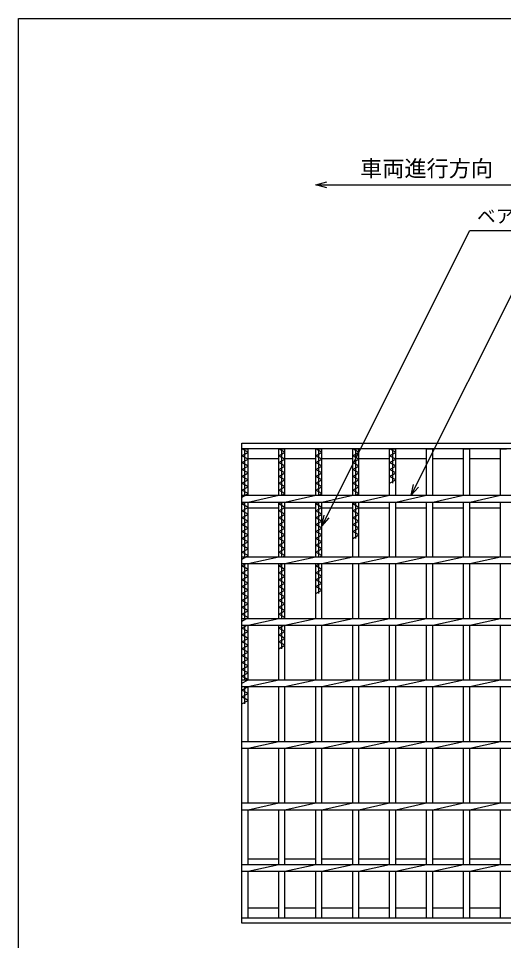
# Model space of a CAD drawing. Units: millimetres, scale not verified. Extents: x -1092 to 1039, y -770 to 632.
# Drawn here: x -1037 to -644, y -117 to 632 of the extents above; entities that cross this region are included whole.
import ezdxf
from ezdxf.enums import TextEntityAlignment as Align

# ---------------------------------------------------------------- set-up
doc = ezdxf.new("R2010")
doc.units = ezdxf.units.MM
doc.header["$LTSCALE"] = 6
for name, color, linetype, lineweight in [('0_2', 150, 'Continuous', 25), ('16', 3, 'Continuous', 25), ('22', 4, 'Continuous', 25)]:
    doc.layers.add(name, color=color, linetype=linetype, lineweight=lineweight)
doc.styles.add('ベクトル', font='')
doc.styles.get('ベクトル').set_extended_font_data('ベクトル')

msp = doc.modelspace()

# ---------------------------------------------------------------- linework, layer by layer
at = {"layer": '0_2'}
for p, q in [((-1037.4, -687.9), (-1037.4, 632.1)), ((-1037.4, 632.1), (1038.6, 632.1))]:
    msp.add_line(p, q, dxfattribs=at)
at = {"layer": '16'}
for p, q in [((-856, 287), (-251, 287)), ((-856, 282.5), (-856, 287)), ((-251, 282.5), (-856, 282.5)), ((-856, -98.5), (-856, 282.5)), ((-856, 282.5), (-851, 282.5)), ((-851, 279.7), (-856, 282.5)), ((-856, 276.9), (-851, 279.7)), ((-853.5, 244.75), (-853.5, 282.5)), ((-851, 244.75), (-851, 282.5)), ((-826, 244.75), (-826, 282.5)), ((-826, 282.5), (-821, 282.5)), ((-821, 279.7), (-826, 282.5)), ((-826, 276.9), (-821, 279.7)), ((-823.5, 244.75), (-823.5, 282.5)), ((-821, 244.75), (-821, 282.5)), ((-796, 244.75), (-796, 282.5)), ((-796, 282.5), (-791, 282.5)), ((-791, 279.7), (-796, 282.5)), ((-796, 276.9), (-791, 279.7)), ((-793.5, 244.75), (-793.5, 282.5)), ((-791, 244.75), (-791, 282.5)), ((-766, 244.75), (-766, 282.5)), ((-766, 282.5), (-761, 282.5)), ((-761, 279.7), (-766, 282.5)), ((-766, 276.9), (-761, 279.7)), ((-763.5, 244.75), (-763.5, 282.5)), ((-761, 244.75), (-761, 282.5)), ((-736, 244.75), (-736, 282.5)), ((-736, 282.5), (-731, 282.5)), ((-731, 279.7), (-736, 282.5)), ((-736, 276.9), (-731, 279.7)), ((-733.5, 254.5), (-733.5, 282.5)), ((-731, 244.75), (-731, 282.5)), ((-706, 244.75), (-706, 282.5)), ((-706, 282.5), (-701, 282.5)), ((-701, 244.75), (-701, 282.5)), ((-676, 244.75), (-676, 282.5)), ((-676, 282.5), (-671, 282.5)), ((-671, 244.75), (-671, 282.5)), ((-646, 244.75), (-646, 282.5)), ((-646, 282.5), (-641, 282.5)), ((-851, 274.1), (-856, 276.9)), ((-856, 271.3), (-851, 274.1)), ((-851, 268.5), (-856, 271.3)), ((-821, 274.1), (-826, 276.9)), ((-826, 271.3), (-821, 274.1)), ((-821, 268.5), (-826, 271.3)), ((-791, 274.1), (-796, 276.9)), ((-796, 271.3), (-791, 274.1)), ((-791, 268.5), (-796, 271.3)), ((-761, 274.1), (-766, 276.9)), ((-766, 271.3), (-761, 274.1)), ((-761, 268.5), (-766, 271.3)), ((-731, 274.1), (-736, 276.9)), ((-736, 271.3), (-731, 274.1)), ((-731, 268.5), (-736, 271.3)), ((-856, 265.7), (-851, 268.5)), ((-851, 262.9), (-856, 265.7)), ((-856, 260.1), (-851, 262.9)), ((-826, 265.7), (-821, 268.5)), ((-821, 262.9), (-826, 265.7)), ((-826, 260.1), (-821, 262.9)), ((-796, 265.7), (-791, 268.5)), ((-791, 262.9), (-796, 265.7)), ((-796, 260.1), (-791, 262.9)), ((-766, 265.7), (-761, 268.5)), ((-761, 262.9), (-766, 265.7)), ((-766, 260.1), (-761, 262.9)), ((-736, 265.7), (-731, 268.5)), ((-731, 262.9), (-736, 265.7)), ((-736, 260.1), (-731, 262.9)), ((-851, 257.3), (-856, 260.1)), ((-856, 254.5), (-851, 257.3)), ((-821, 257.3), (-826, 260.1)), ((-826, 254.5), (-821, 257.3)), ((-791, 257.3), (-796, 260.1)), ((-796, 254.5), (-791, 257.3)), ((-761, 257.3), (-766, 260.1)), ((-766, 254.5), (-761, 257.3)), ((-731, 257.3), (-736, 260.1)), ((-736, 254.5), (-731, 257.3)), ((-851, 251.7), (-856, 254.5)), ((-856, 248.9), (-851, 251.7)), ((-851, 246.1), (-856, 248.9)), ((-821, 251.7), (-826, 254.5)), ((-826, 248.9), (-821, 251.7)), ((-821, 246.1), (-826, 248.9)), ((-791, 251.7), (-796, 254.5)), ((-796, 248.9), (-791, 251.7)), ((-791, 246.1), (-796, 248.9)), ((-761, 251.7), (-766, 254.5)), ((-766, 248.9), (-761, 251.7)), ((-761, 246.1), (-766, 248.9)), ((-856, 243.3), (-851, 246.1)), ((-856, 244.75), (-251, 244.75)), ((-856, 239.25), (-856, 244.75)), ((-851, 239.25), (-826, 244.75)), ((-823.411, 244.75), (-821, 246.1)), ((-821, 239.25), (-796, 244.75)), ((-793.411, 244.75), (-791, 246.1)), ((-791, 239.25), (-766, 244.75)), ((-763.411, 244.75), (-761, 246.1)), ((-761, 239.25), (-736, 244.75)), ((-731, 239.25), (-706, 244.75)), ((-701, 239.25), (-676, 244.75)), ((-671, 239.25), (-646, 244.75)), ((-856, 239.25), (-251, 239.25)), ((-856, 237.7), (-853.232, 239.25)), ((-851, 234.9), (-856, 237.7)), ((-856, 232.1), (-851, 234.9)), ((-853.5, 194.75), (-853.5, 239.25)), ((-851, 194.75), (-851, 239.25)), ((-826, 194.75), (-826, 239.25)), ((-826, 237.7), (-823.232, 239.25)), ((-821, 234.9), (-826, 237.7)), ((-826, 232.1), (-821, 234.9)), ((-823.5, 194.75), (-823.5, 239.25)), ((-821, 194.75), (-821, 239.25)), ((-796, 194.75), (-796, 239.25)), ((-796, 237.7), (-793.232, 239.25)), ((-791, 234.9), (-796, 237.7)), ((-796, 232.1), (-791, 234.9)), ((-793.5, 194.75), (-793.5, 239.25)), ((-791, 194.75), (-791, 239.25)), ((-766, 194.75), (-766, 239.25)), ((-766, 237.7), (-763.232, 239.25)), ((-761, 234.9), (-766, 237.7)), ((-766, 232.1), (-761, 234.9)), ((-763.5, 209.7), (-763.5, 239.25)), ((-761, 194.75), (-761, 239.25)), ((-736, 194.75), (-736, 239.25)), ((-731, 194.75), (-731, 239.25)), ((-706, 194.75), (-706, 239.25)), ((-701, 194.75), (-701, 239.25)), ((-676, 194.75), (-676, 239.25)), ((-671, 194.75), (-671, 239.25)), ((-646, 194.75), (-646, 239.25)), ((-851, 229.3), (-856, 232.1)), ((-856, 226.5), (-851, 229.3)), ((-851, 223.7), (-856, 226.5)), ((-821, 229.3), (-826, 232.1)), ((-826, 226.5), (-821, 229.3)), ((-821, 223.7), (-826, 226.5)), ((-791, 229.3), (-796, 232.1)), ((-796, 226.5), (-791, 229.3)), ((-791, 223.7), (-796, 226.5)), ((-761, 229.3), (-766, 232.1)), ((-766, 226.5), (-761, 229.3)), ((-761, 223.7), (-766, 226.5)), ((-856, 220.9), (-851, 223.7)), ((-851, 218.1), (-856, 220.9)), ((-856, 215.3), (-851, 218.1)), ((-826, 220.9), (-821, 223.7)), ((-821, 218.1), (-826, 220.9)), ((-826, 215.3), (-821, 218.1)), ((-796, 220.9), (-791, 223.7)), ((-791, 218.1), (-796, 220.9)), ((-796, 215.3), (-791, 218.1)), ((-766, 220.9), (-761, 223.7)), ((-761, 218.1), (-766, 220.9)), ((-766, 215.3), (-761, 218.1)), ((-851, 212.5), (-856, 215.3)), ((-856, 209.7), (-851, 212.5)), ((-821, 212.5), (-826, 215.3)), ((-826, 209.7), (-821, 212.5)), ((-791, 212.5), (-796, 215.3)), ((-796, 209.7), (-791, 212.5)), ((-761, 212.5), (-766, 215.3)), ((-766, 209.7), (-761, 212.5)), ((-851, 206.9), (-856, 209.7)), ((-856, 204.1), (-851, 206.9)), ((-851, 201.3), (-856, 204.1)), ((-821, 206.9), (-826, 209.7)), ((-826, 204.1), (-821, 206.9)), ((-821, 201.3), (-826, 204.1)), ((-791, 206.9), (-796, 209.7)), ((-796, 204.1), (-791, 206.9)), ((-791, 201.3), (-796, 204.1)), ((-856, 198.5), (-851, 201.3)), ((-851, 195.7), (-856, 198.5)), ((-856, 192.9), (-851, 195.7)), ((-826, 198.5), (-821, 201.3)), ((-821, 195.7), (-826, 198.5)), ((-822.696, 194.75), (-821, 195.7)), ((-796, 198.5), (-791, 201.3)), ((-791, 195.7), (-796, 198.5)), ((-792.696, 194.75), (-791, 195.7)), ((-856, 194.75), (-251, 194.75)), ((-856, 189.25), (-856, 194.75)), ((-856, 189.25), (-251, 189.25)), ((-856, 187.3), (-852.518, 189.25)), ((-851, 184.5), (-856, 187.3)), ((-853.5, 144.75), (-853.5, 189.25)), ((-851, 189.25), (-826, 194.75)), ((-851, 144.75), (-851, 189.25)), ((-826, 144.75), (-826, 189.25)), ((-826, 187.3), (-822.518, 189.25)), ((-821, 184.5), (-826, 187.3)), ((-823.5, 144.75), (-823.5, 189.25)), ((-821, 189.25), (-796, 194.75)), ((-821, 144.75), (-821, 189.25)), ((-796, 144.75), (-796, 189.25)), ((-796, 187.3), (-792.518, 189.25)), ((-791, 184.5), (-796, 187.3)), ((-793.5, 164.9), (-793.5, 189.25)), ((-791, 189.25), (-766, 194.75)), ((-791, 144.75), (-791, 189.25)), ((-766, 144.75), (-766, 189.25)), ((-761, 189.25), (-736, 194.75)), ((-761, 144.75), (-761, 189.25)), ((-736, 144.75), (-736, 189.25)), ((-731, 189.25), (-706, 194.75)), ((-731, 144.75), (-731, 189.25)), ((-706, 144.75), (-706, 189.25)), ((-701, 189.25), (-676, 194.75)), ((-701, 144.75), (-701, 189.25)), ((-676, 144.75), (-676, 189.25)), ((-671, 189.25), (-646, 194.75)), ((-671, 144.75), (-671, 189.25)), ((-646, 144.75), (-646, 189.25)), ((-856, 181.7), (-851, 184.5)), ((-851, 178.9), (-856, 181.7)), ((-826, 181.7), (-821, 184.5)), ((-821, 178.9), (-826, 181.7)), ((-796, 181.7), (-791, 184.5)), ((-791, 178.9), (-796, 181.7)), ((-856, 176.1), (-851, 178.9)), ((-851, 173.3), (-856, 176.1)), ((-856, 170.5), (-851, 173.3)), ((-826, 176.1), (-821, 178.9)), ((-821, 173.3), (-826, 176.1)), ((-826, 170.5), (-821, 173.3)), ((-796, 176.1), (-791, 178.9)), ((-791, 173.3), (-796, 176.1)), ((-796, 170.5), (-791, 173.3)), ((-851, 167.7), (-856, 170.5)), ((-856, 164.9), (-851, 167.7)), ((-851, 162.1), (-856, 164.9)), ((-821, 167.7), (-826, 170.5)), ((-826, 164.9), (-821, 167.7)), ((-821, 162.1), (-826, 164.9)), ((-791, 167.7), (-796, 170.5)), ((-796, 164.9), (-791, 167.7)), ((-856, 159.3), (-851, 162.1)), ((-851, 156.5), (-856, 159.3)), ((-826, 159.3), (-821, 162.1)), ((-821, 156.5), (-826, 159.3)), ((-856, 153.7), (-851, 156.5)), ((-851, 150.9), (-856, 153.7)), ((-856, 148.1), (-851, 150.9)), ((-826, 153.7), (-821, 156.5)), ((-821, 150.9), (-826, 153.7)), ((-826, 148.1), (-821, 150.9)), ((-851, 145.3), (-856, 148.1)), ((-856, 142.5), (-851, 145.3)), ((-856, 144.75), (-251, 144.75)), ((-856, 139.25), (-856, 144.75)), ((-851, 139.25), (-826, 144.75)), ((-821, 145.3), (-826, 148.1)), ((-821.982, 144.75), (-821, 145.3)), ((-821, 139.25), (-796, 144.75)), ((-791, 139.25), (-766, 144.75)), ((-761, 139.25), (-736, 144.75)), ((-731, 139.25), (-706, 144.75)), ((-701, 139.25), (-676, 144.75)), ((-671, 139.25), (-646, 144.75)), ((-856, 139.25), (-251, 139.25)), ((-856, 136.9), (-851.804, 139.25)), ((-851, 134.1), (-856, 136.9)), ((-853.5, 94.75), (-853.5, 139.25)), ((-851, 94.75), (-851, 139.25)), ((-826, 94.75), (-826, 139.25)), ((-826, 136.9), (-821.804, 139.25)), ((-821, 134.1), (-826, 136.9)), ((-823.5, 120.1), (-823.5, 139.25)), ((-821, 94.75), (-821, 139.25)), ((-796, 94.75), (-796, 139.25)), ((-791, 94.75), (-791, 139.25)), ((-766, 94.75), (-766, 139.25)), ((-761, 94.75), (-761, 139.25)), ((-736, 94.75), (-736, 139.25)), ((-731, 94.75), (-731, 139.25)), ((-706, 94.75), (-706, 139.25)), ((-701, 94.75), (-701, 139.25)), ((-676, 94.75), (-676, 139.25)), ((-671, 94.75), (-671, 139.25)), ((-646, 94.75), (-646, 139.25)), ((-856, 131.3), (-851, 134.1)), ((-851, 128.5), (-856, 131.3)), ((-856, 125.7), (-851, 128.5)), ((-826, 131.3), (-821, 134.1)), ((-821, 128.5), (-826, 131.3)), ((-826, 125.7), (-821, 128.5)), ((-851, 122.9), (-856, 125.7)), ((-856, 120.1), (-851, 122.9)), ((-851, 117.3), (-856, 120.1)), ((-821, 122.9), (-826, 125.7)), ((-826, 120.1), (-821, 122.9)), ((-856, 114.5), (-851, 117.3)), ((-851, 111.7), (-856, 114.5)), ((-856, 108.9), (-851, 111.7)), ((-851, 106.1), (-856, 108.9)), ((-856, 103.3), (-851, 106.1)), ((-851, 100.5), (-856, 103.3)), ((-856, 97.7), (-851, 100.5)), ((-851, 94.9), (-856, 97.7)), ((-856, 92.1), (-851, 94.9)), ((-856, 94.75), (-251, 94.75)), ((-856, 89.25), (-856, 94.75)), ((-851, 89.25), (-826, 94.75)), ((-821, 89.25), (-796, 94.75)), ((-791, 89.25), (-766, 94.75)), ((-761, 89.25), (-736, 94.75)), ((-731, 89.25), (-706, 94.75)), ((-701, 89.25), (-676, 94.75)), ((-671, 89.25), (-646, 94.75)), ((-856, 89.25), (-251, 89.25)), ((-856, 86.5), (-851.089, 89.25)), ((-851, 83.7), (-856, 86.5)), ((-856, 80.9), (-851, 83.7)), ((-853.5, 75.3), (-853.5, 89.25)), ((-851, 44.75), (-851, 89.25)), ((-826, 44.75), (-826, 89.25)), ((-821, 44.75), (-821, 89.25)), ((-796, 44.75), (-796, 89.25)), ((-791, 44.75), (-791, 89.25)), ((-766, 44.75), (-766, 89.25)), ((-761, 44.75), (-761, 89.25)), ((-736, 44.75), (-736, 89.25)), ((-731, 44.75), (-731, 89.25)), ((-706, 44.75), (-706, 89.25)), ((-701, 44.75), (-701, 89.25)), ((-676, 44.75), (-676, 89.25)), ((-671, 44.75), (-671, 89.25)), ((-646, 44.75), (-646, 89.25)), ((-851, 78.1), (-856, 80.9)), ((-856, 75.3), (-851, 78.1)), ((-856, 44.75), (-251, 44.75)), ((-856, 39.25), (-856, 44.75)), ((-856, 39.25), (-251, 39.25)), ((-851, 39.25), (-826, 44.75)), ((-851, -5.25), (-851, 39.25)), ((-826, -5.25), (-826, 39.25)), ((-821, 39.25), (-796, 44.75)), ((-821, -5.25), (-821, 39.25)), ((-796, -5.25), (-796, 39.25)), ((-791, 39.25), (-766, 44.75)), ((-791, -5.25), (-791, 39.25)), ((-766, -5.25), (-766, 39.25)), ((-761, 39.25), (-736, 44.75)), ((-761, -5.25), (-761, 39.25)), ((-736, -5.25), (-736, 39.25)), ((-731, 39.25), (-706, 44.75)), ((-731, -5.25), (-731, 39.25)), ((-706, -5.25), (-706, 39.25)), ((-701, 39.25), (-676, 44.75)), ((-701, -5.25), (-701, 39.25)), ((-676, -5.25), (-676, 39.25)), ((-671, 39.25), (-646, 44.75)), ((-671, -5.25), (-671, 39.25)), ((-646, -5.25), (-646, 39.25)), ((-856, -5.25), (-251, -5.25)), ((-856, -10.75), (-856, -5.25)), ((-851, -10.75), (-826, -5.25)), ((-821, -10.75), (-796, -5.25)), ((-791, -10.75), (-766, -5.25)), ((-761, -10.75), (-736, -5.25)), ((-731, -10.75), (-706, -5.25)), ((-701, -10.75), (-676, -5.25)), ((-671, -10.75), (-646, -5.25)), ((-856, -10.75), (-251, -10.75)), ((-851, -55.25), (-851, -10.75)), ((-826, -55.25), (-826, -10.75)), ((-821, -55.25), (-821, -10.75)), ((-796, -55.25), (-796, -10.75)), ((-791, -55.25), (-791, -10.75)), ((-766, -55.25), (-766, -10.75)), ((-761, -55.25), (-761, -10.75)), ((-736, -55.25), (-736, -10.75)), ((-731, -55.25), (-731, -10.75)), ((-706, -55.25), (-706, -10.75)), ((-701, -55.25), (-701, -10.75)), ((-676, -55.25), (-676, -10.75)), ((-671, -55.25), (-671, -10.75)), ((-646, -55.25), (-646, -10.75)), ((-856, -55.25), (-251, -55.25)), ((-856, -60.75), (-856, -55.25)), ((-851, -60.75), (-826, -55.25)), ((-821, -60.75), (-796, -55.25)), ((-791, -60.75), (-766, -55.25)), ((-761, -60.75), (-736, -55.25)), ((-731, -60.75), (-706, -55.25)), ((-701, -60.75), (-676, -55.25)), ((-671, -60.75), (-646, -55.25)), ((-856, -60.75), (-251, -60.75)), ((-851, -98.5), (-851, -60.75)), ((-826, -98.5), (-826, -60.75)), ((-821, -98.5), (-821, -60.75)), ((-796, -98.5), (-796, -60.75)), ((-791, -98.5), (-791, -60.75)), ((-766, -98.5), (-766, -60.75)), ((-761, -98.5), (-761, -60.75)), ((-736, -98.5), (-736, -60.75)), ((-731, -98.5), (-731, -60.75)), ((-706, -98.5), (-706, -60.75)), ((-701, -98.5), (-701, -60.75)), ((-676, -98.5), (-676, -60.75)), ((-671, -98.5), (-671, -60.75)), ((-646, -98.5), (-646, -60.75)), ((-856, -98.5), (-251, -98.5)), ((-856, -103), (-856, -98.5)), ((-856, -98.5), (-851, -98.5)), ((-251, -103), (-856, -103)), ((-826, -98.5), (-821, -98.5)), ((-796, -98.5), (-791, -98.5)), ((-766, -98.5), (-761, -98.5)), ((-736, -98.5), (-731, -98.5)), ((-706, -98.5), (-701, -98.5)), ((-676, -98.5), (-671, -98.5)), ((-646, -98.5), (-641, -98.5))]:
    msp.add_line(p, q, dxfattribs=at)
at = {"layer": '22'}
for p, q in [((-796, 497), (-787, 499.4)), ((-787, 494.6), (-796, 497)), ((-796, 497), (-616, 497)), ((-791, 219.75), (-671, 459.75)), ((-671, 459.75), (-395, 459.75)), ((-718.5, 244.75), (-624.625, 432.5)), ((-718.5, 244.75), (-716.7, 253.51)), ((-718.5, 244.75), (-712.5, 251.35)), ((-791, 219.75), (-789.2, 228.51)), ((-791, 219.75), (-785, 226.35))]:
    msp.add_line(p, q, dxfattribs=at)
at = {"layer": '22', "color": 3}
for p, q in [((-851, 274.5), (-826, 274.5)), ((-821, 274.5), (-796, 274.5)), ((-791, 274.5), (-766, 274.5)), ((-761, 274.5), (-736, 274.5)), ((-731, 274.5), (-706, 274.5)), ((-701, 274.5), (-676, 274.5)), ((-671, 274.5), (-646, 274.5)), ((-851, 234.5), (-826, 234.5)), ((-821, 234.5), (-796, 234.5)), ((-791, 234.5), (-766, 234.5)), ((-761, 234.5), (-736, 234.5)), ((-731, 234.5), (-706, 234.5)), ((-701, 234.5), (-676, 234.5)), ((-671, 234.5), (-646, 234.5)), ((-851, -50.5), (-826, -50.5)), ((-821, -50.5), (-796, -50.5)), ((-791, -50.5), (-766, -50.5)), ((-761, -50.5), (-736, -50.5)), ((-731, -50.5), (-706, -50.5)), ((-701, -50.5), (-676, -50.5)), ((-671, -50.5), (-646, -50.5)), ((-851, -90.5), (-826, -90.5)), ((-821, -90.5), (-796, -90.5)), ((-791, -90.5), (-766, -90.5)), ((-761, -90.5), (-736, -90.5)), ((-731, -90.5), (-706, -90.5)), ((-701, -90.5), (-676, -90.5)), ((-671, -90.5), (-646, -90.5))]:
    msp.add_line(p, q, dxfattribs=at)

# ---------------------------------------------------------------- texts
at = {"layer": '22', "color": 2, "style": 'ベクトル'}
for s, height, p in [('車両進行方向', 13.2, (-760, 510.2)), ('ベアリングバー：', 11, (-665, 471.45))]:
    msp.add_text(s, height=height, dxfattribs=at).set_placement(p, align=Align.MIDDLE_LEFT)

doc.saveas('drawing.dxf')
